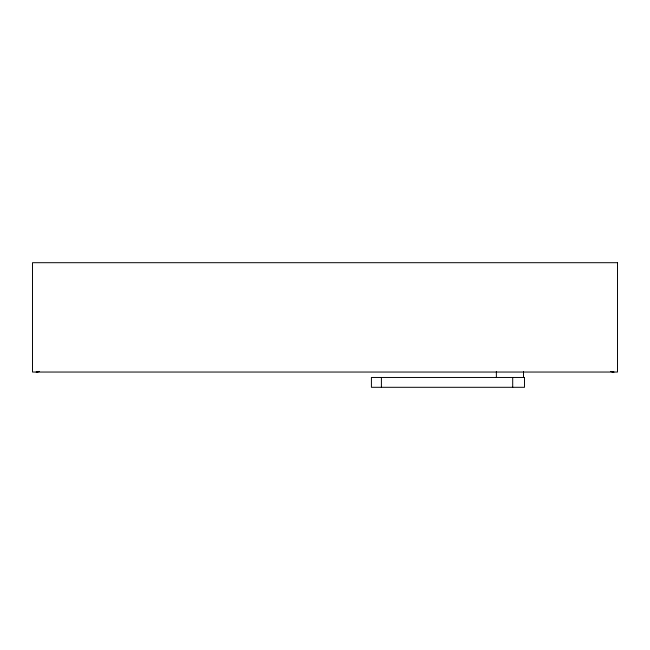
<?xml version="1.0" encoding="UTF-8"?>
<svg xmlns="http://www.w3.org/2000/svg" width="650" height="650" viewBox="0 0 650 650"><rect width="100%" height="100%" fill="white"/><g stroke="black" fill="none" stroke-linecap="round" stroke-linejoin="round"><path stroke-width="0.97" d="M523.502 371.564L523.51 377.512M496.364 371.605L496.372 377.553M512.704 377.463L512.704 387.303M381.404 377.463L381.404 387.303M39.171 371.402L36.164 372.044A7.321 7.321 0 0 0 39.171 371.402M617.5 262.697L32.5 262.697L32.5 372.044L617.5 372.044L617.5 262.697M524.501 377.463L371.418 377.463L371.418 387.303L524.501 387.303L524.501 377.463M613.836 372.044L610.829 371.402A7.321 7.321 0 0 0 613.836 372.044"/></g></svg>
